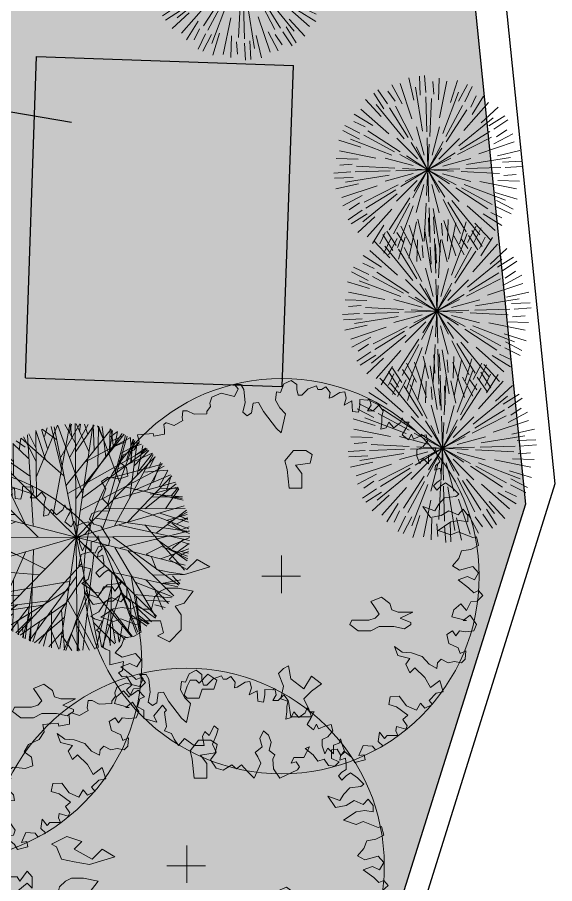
# Model space of a CAD drawing. Header units: millimetres. Extents: x -1042495 to -977915, y 3191218 to 3280168.
# Drawn here: x -986276 to -977915, y 3246198 to 3259674 of the extents above; entities that cross this region are included whole.
import ezdxf

# ---------------------------------------------------------------- set-up
doc = ezdxf.new("R2010")
doc.units = ezdxf.units.MM
doc.layers.get('0').update_dxf_attribs({"lineweight": 15})
for name, color, linetype in [('000 Граница', 6, 'Continuous'), ('000 Дом', 7, 'Continuous'), ('000 Привязки', 1, 'Continuous'), ('000 Штриховка', 7, 'Continuous'), ('p', 7, 'Continuous'), ('подпорная стенка', 251, 'Continuous')]:
    doc.layers.add(name, color=color, linetype=linetype)
for name, color, linetype, lineweight in [('_ВК_В1', 5, 'B1', 30), ('деревья', 118, 'Continuous', 0), ('ме', 103, 'Continuous', 15)]:
    doc.layers.add(name, color=color, linetype=linetype, lineweight=lineweight)
doc.layers.add('кустарники лиственные', color=7, linetype='Continuous', lineweight=20, true_color=0x455c00)
doc.linetypes.add('B1', pattern='A,12.5,-3,["В1",Standard,S=2,R=0,X=-2,Y=-1],-2.5', length=18)

# ---------------------------------------------------------------- blocks, each defined once
blk = doc.blocks.new('й3')
at = {"layer": 'деревья', "lineweight": 0}
for p, q in [((-125.3775391008821, 549.405999999999), (-79.60253910088795, 594.5460000000021)), ((-84.73081395632471, 319.2984245867665), (30.18472518945055, 598.6245200519697)), ((-35.91373809227662, 439.5506420053425), (-58.28054031061765, 599.0202421789363)), ((-53.19453910087759, 596.8059999999969), (165.1154608991201, 167.9629999999997)), ((88.79587012191769, 318.1925874934095), (-22.57260615707492, 598.9517569541676)), ((24.27046089911892, 549.405999999999), (-14.46153910088469, 599.0560000000005)), ((0.01046089910960291, 599.9959999999992), (0.01046089910960291, -600)), ((4.904460899109836, 486.2079999999987), (36.59446089911216, 596.8059999999969)), ((41.50578191094974, 439.0534589406998), (65.89057539888017, 598.2269776790599)), ((182.7214608991198, 355.2979999999989), (54.20046089911193, 596.8059999999969)), ((-211.8816873365868, 482.515776984219), (-236.8683836662094, 551.9357647941506)), ((-220.4475391008891, 420.7530000000006), (-165.8705391008843, 576.4860000000008)), ((-211.6455391008785, 558.4359999999979), (-0.3775391008821316, 450.094000000001)), ((160.0737781332427, 571.9944905743869), (-160.0479108090367, -571.9994361003774)), ((-152.7884397476591, 573.9827502718108), (152.8181503137312, -573.9739615039689)), ((-135.0005525550951, 507.1464805208379), (-91.23814700337243, 591.6659040655286)), ((-123.6165391008835, 321.4429999999993), (-125.3775391008821, 587.7760000000017)), ((98.21346089911822, 515.5489999999991), (128.1434608991112, 585.5159999999996)), ((141.4407932763133, 505.3888769947407), (98.75239104278444, 590.455800124404)), ((128.1379029491945, 457.8677427919756), (243.8677384947514, 548.8843468073355)), ((196.8054608991224, 195.0469999999987), (163.3544608991215, 576.4860000000008)), ((170.397460899112, 511.0349999999999), (232.0164608991181, 551.6660000000011)), ((-326.08153910088, 504.2639999999992), (-232.7715391008824, 235.6739999999991)), ((-311.997539100892, 511.0349999999999), (-2.138539100880735, 201.8179999999993)), ((-281.4888741859613, 528.9573060386792), (-112.7948728737829, 414.9199384687236)), ((-264.4615391008847, 465.8940000000002), (-262.7015391008899, 538.1160000000018)), ((288.1936128888919, 525.342583912512), (118.0687861137994, 413.4509819231462)), ((177.4394608991133, 436.5519999999997), (254.9044608991098, 542.6359999999986)), ((308.4543852160714, 513.6832868732927), (232.3616181580437, 38.52492848058682)), ((316.5234608991159, 508.7779999999984), (302.4394608991133, 305.643)), ((-370.0965391008795, 470.4079999999994), (-352.4895391008904, 355.2979999999989)), ((-356.7090802918392, 403.6583734079941), (-360.9679840817407, 477.3444715575679)), ((-288.7343273347942, 372.4055333222132), (-341.6790637237718, 492.6199092083807)), ((290.2826751630491, 390.0823145520844), (381.0238815400808, 460.8085979921234)), ((293.455655662241, 368.7116002667135), (347.9187378474599, 488.2457542139673)), ((311.2424608991132, 425.2669999999998), (358.7774608991167, 481.6929999999993)), ((334.6982582304918, 152.2985200466064), (370.9978823884594, 468.4897907847335)), ((343.150570492362, 429.7561699665712), (341.0842435628729, 492.6928096689007)), ((361.8207935765968, 399.1009893844821), (367.012637720225, 472.7272352237742)), ((420.0104608991096, -420), (-419.9895391008904, 420)), ((420.0104608991096, 420), (-419.9895391008904, -420)), ((-70.07018586616323, 268.0709742500367), (-416.8697014679055, 430.3817135755489)), ((-401.7865391008818, 445.5800000000017), (-364.8145391008875, 432.0380000000005)), ((73.48758928989992, 267.154932551508), (422.3150574623724, 425.0602129267645)), ((352.3533238398231, 311.1219096192071), (425.6060320388206, 416.1899482537665)), ((356.9084824046004, 179.5655328020002), (395.253448104806, 450.4408271912253)), ((-458.1235391008813, 382.3830000000016), (-405.3075391008897, 330.4709999999977)), ((-438.7575391008868, 364.3260000000009), (-444.0395391008788, 402.6959999999999)), ((-396.8076433456154, 343.4669180922865), (-442.3373602484207, 404.4442160625076)), ((-327.3068585502187, 243.3246127296843), (-439.9406047233788, 405.1895660951341)), ((273.9233396625204, 41.75331222241584), (471.5081911544694, 369.7394500131886)), ((371.10146089911, 371.0980000000018), (466.1714608991169, 375.612000000001)), ((382.9753588877793, 358.8488365851808), (448.3674267571769, 397.7726525435719)), ((392.6592563566373, 368.2823219073543), (470.6574895008525, 365.9130487317489)), ((401.1537766107504, 338.4064880055666), (447.4521582789312, 398.8022315965463)), ((-498.6165391008835, 328.2139999999999), (-327.8425391008932, 328.2139999999999)), ((-418.2063616002852, 248.0229103230304), (-498.0082179690071, 330.8953268686164)), ((-215.783657173859, 336.2349408046648), (-489.180589252981, 346.1283241853707)), ((220.0527131675626, 333.4678763839584), (493.5530214783066, 339.8977176670378)), ((362.2984608991101, 251.474000000002), (489.0594608991087, 350.7839999999997)), ((421.3419184873928, 242.699107466924), (502.1870063696842, 324.5541346143291)), ((-324.4150638219289, 62.27628744814865), (-526.1533759547892, 287.0657493069812)), ((-463.1762074886065, 296.4660947846278), (-525.554375851978, 287.8489934372265)), ((-511.3619746919139, 312.3168581340142), (-477.8841576626146, 265.5830470337787)), ((139.8503166433802, -26.81907430767023), (508.1271040902211, 314.7452666953577)), ((348.5581469675672, 59.5629299951288), (514.1722588804259, 301.8261066776722)), ((400.4880733429891, 248.3472985080552), (525.5674764771102, 288.4694145117537)), ((438.6579054919566, 312.6930129474858), (512.3864388080547, 309.2458841340667)), ((466.9217214158707, 290.5688340694578), (529.1857451225515, 281.1623641762089)), ((-547.9125391008856, 244.7019999999975), (-477.4895391008904, 210.8470000000016)), ((-543.0283221824648, 253.2084248991814), (-62.52599949126306, 227.072383933526)), ((-532.0675391008845, 274.0440000000017), (-401.7865391008818, 208.5900000000001)), ((546.2195446755068, 246.3032554413294), (65.42473445678479, 226.2551828219512)), ((543.6364608991134, 253.7309999999998), (209.1294608991157, 3.19800000000032)), ((233.7774608991167, 233.4170000000013), (533.0734608991188, 274.0440000000017)), ((440.9195506814285, 196.7580680431129), (549.2291190486867, 234.1224404464956)), ((471.9990818601655, 243.3978430716306), (539.2284438386996, 252.8689247394068)), ((-322.5605391008867, 206.3329999999987), (-591.9265391008812, 93.47999999999956)), ((-411.5494693277433, 158.459955849532), (-564.9168386439997, 207.5443449158265)), ((-560.2365391008934, 208.5900000000001), (-208.1235391008813, 208.5900000000001)), ((207.6329210809636, -38.25208728140933), (559.5617397340975, 202.8334993686731)), ((555.4311410445953, 224.818594692988), (424.4265779900597, 68.93404850610386)), ((-532.8637371507939, 163.2191859484228), (-578.2263631852838, 148.7949576759784)), ((-515.4609233079973, 98.54498345770844), (-572.6002084126667, 174.6618882406001)), ((-570.7995391008881, 179.2479999999996), (-470.4475391008891, 147.6490000000013)), ((473.6668379497569, 144.5112152616712), (589.9020543264487, 97.87972775736853)), ((497.2983723718062, 77.56290629228897), (576.1591575681523, 150.26263693289)), ((501.9851994120836, 160.4329798010513), (573.6320403677673, 178.0454720173802)), ((-597.2085391008877, 28.02500000000146), (-120.0955391008902, 120.5650000000023)), ((-591.6266504157829, 91.53612947333386), (-233.2820820329362, -35.5104611952338)), ((586.7923360304994, 92.12508354019883), (-586.7714142322802, -92.12508354019883)), ((-586.6455391008785, 127.3359999999993), (-359.532539100881, 75.42399999999907)), ((-583.3923946483992, 111.5377155232236), (583.413316446633, -111.5417155232244)), ((385.1854608991125, 134.107), (582.3694608991209, 136.3640000000014)), ((-598.7065741755796, -23.94869840233878), (-422.7388603201543, 78.50885847608151)), ((-485.6729324420012, -5.210391314412846), (-596.0044234947418, 55.63014191040565)), ((-271.9023608874559, 53.24292071612945), (-568.6808197799546, -188.7017557274594)), ((279.2606630172813, -51.33021654765616), (596.6108344967361, 59.87426511544618)), ((293.6364608991134, -66.77100000000064), (594.6924608991103, 70.90999999999985)), ((326.4001601022464, 50.99284687184627), (592.2222536433692, -92.42006513544766)), ((382.1693753424479, 82.38481545913601), (593.5336273829453, 68.42412180306565)), ((518.465708811389, 81.4027751199319), (597.9616199044249, 29.06654278049245)), ((-526.6503143003938, 18.59388608425797), (-600.0346522483596, 26.22334510430301)), ((-599.9895391008904, 0), (600.0104608991096, 0)), ((-553.5049005364563, 30.24976032702034), (-597.6312180390669, 20.51108071124327)), ((-422.9392752957065, 30.06650506339429), (-594.7239989526715, -68.17859155776387)), ((-546.151539100887, -247.3349999999991), (-202.8425391008932, 0.940999999998894)), ((-463.8471792264172, -379.2700626656624), (-231.6938281466719, 42.23960072468617)), ((451.612003328235, 8.237302193843789), (596.0857440944237, -63.90961917515597)), ((510.9300588964543, 29.36164335765716), (597.6141378936445, -13.92662181210835)), ((-452.9615302292514, -70.93361994992301), (-598.2098532194213, -4.201486988778925)), ((-557.3205816202681, -22.82229465360797), (-597.4596120563801, -27.08849924895185)), ((-452.8425391008932, -1.315999999998894), (-590.1665391008864, -100.6270000000004)), ((-208.3263739234244, -34.14554736892751), (-458.1088761616265, -379.9559796358371)), ((-140.6668200342392, -22.00553017303537), (-371.8886677986739, -467.9096099182207)), ((92.93246089911554, -91.59799999999814), (596.4534608991089, -28.40099999999802)), ((525.9320515789732, -286.0436314817998), (231.5823249500827, -45.39886356963689)), ((440.9070873893652, -10.09615617501186), (601.8395766287722, -4.478227000268816)), ((-597.2085391008877, -48.71399999999994), (-542.6305391008937, -66.77100000000064)), ((-280.1607751698757, -46.03628652021507), (-541.2790100347338, -257.9203007852338)), ((-396.5684579023946, -48.4286402636244), (-524.1754434203613, -290.420827641683)), ((450.3120773121773, -86.27863323163183), (564.4736555427371, -198.1597619214517)), ((-460.8237942883134, -98.4422762635404), (-592.1037536352815, -93.94632754728082)), ((-518.4887315371452, -146.1084284586723), (-586.7172391922941, -117.954386739053)), ((-584.8845391008799, -123.1970000000001), (-364.8145391008875, -116.4259999999995)), ((-285.4482059718284, -231.7853622261646), (-584.6973008907953, -123.4130336769449)), ((-38.28032397094648, -137.1446148960677), (-508.1484769087838, -314.6774571303686)), ((-100.7295391008811, -100.6270000000004), (-25.02553910088318, -597.1779999999999)), ((263.7074608991097, -184.137999999999), (589.4114608991222, -98.36899999999878)), ((282.5174175372667, -235.3754526905395), (583.1151143946772, -130.8019998020609)), ((387.931717971107, -171.1965454320562), (582.8078116149409, -136.7669300099005)), ((-422.2522624877893, -160.3310065548067), (-582.6058972013852, -141.23776512923)), ((-570.7995391008881, -184.137999999999), (-452.8425391008932, -179.6239999999998)), ((-435.5038698071294, -176.8320350480681), (-562.2039400956855, -195.6028685371384)), ((-526.7865391008818, -181.880000000001), (-554.9555391008762, -220.2510000000002)), ((-532.0675391008845, -274.4199999999983), (-167.6305391008791, -166.0809999999983)), ((-307.9175300604838, -173.8212378640346), (-381.9431676607055, -457.7925142616368)), ((-148.2645391008846, -150.2819999999992), (-146.5045391008898, -576.8650000000016)), ((36.56804761187232, -137.611756047525), (504.1499432695127, -321.0815412172451)), ((511.4358622059372, -312.9102794800347), (113.1829758800304, -168.3534387906875)), ((188.002460899108, -186.3940000000002), (573.566460899121, -172.8529999999992)), ((381.6644608991191, -181.880000000001), (524.2704608991189, -290.219000000001)), ((433.2570643739746, -182.3270852458954), (559.7092270170979, -202.7011512092067)), ((458.8950072147272, -159.1889338158981), (542.1834479092358, -253.7280476666092)), ((532.2799069045432, -166.8192201485253), (571.5000395893439, -176.3650809366445)), ((-470.9453104598215, -200.2541400139016), (-567.1573735125567, -188.7980335140419)), ((-481.6744480446359, -208.3628627018152), (-556.371960724442, -222.9047878993515)), ((-504.6351141737105, -187.4505086355966), (-537.2639397651219, -258.3356098171935)), ((-331.8418413366453, -206.6568962092169), (-535.4941306637775, -264.9277556486959)), ((-472.2085391008877, -193.1660000000011), (-502.1375391008769, -263.135000000002)), ((-359.532539100881, -224.7649999999994), (-440.5185391008854, -405.3290000000015)), ((-58.243356157167, -202.9220623680703), (-430.872431630487, -410.5845905258975)), ((-199.3205391008814, -202.1939999999995), (-285.5885391008778, -527.2099999999991)), ((21.78774632317072, -598.2826680039652), (-62.51505428526434, -227.5473126632933)), ((-29.33581541421881, -597.9520192564232), (59.65582550808904, -228.3141508825865)), ((-0.3775391008821316, -190.9089999999997), (258.4254608991178, -538.4950000000026)), ((55.69636470534897, -203.6367720276176), (425.6653707778605, -416.002230694321)), ((186.2424608991132, -186.3940000000002), (267.2284608991176, -533.9809999999998)), ((459.1294608991157, -240.5639999999985), (555.9604608991212, -222.5080000000016)), ((502.2482737321698, -193.8202989084748), (533.9766765464738, -265.1129793452019)), ((510.7578952267213, -215.4813764441569), (555.5797614219191, -221.2236832785784)), ((-404.9847007704666, -269.0765055263219), (-514.2854167021869, -304.986493006294)), ((-441.8301204239833, -241.0155229047814), (-491.4917007116892, -336.083928383825)), ((-78.4466590549273, -272.8748852705176), (-319.3914154362865, -507.4451145246312)), ((-263.5413766265701, -256.4211360746885), (-190.8794569830643, -566.2837311692238)), ((75.01204941411561, -273.8398717044256), (312.9664957295026, -511.4430062770552)), ((430.4928790094855, -414.6880855295822), (301.2686202310724, -236.4249589885876)), ((472.9980015051697, -368.8022787084483), (403.0021310603479, -273.7506708016372)), ((425.0842904260062, -282.1652984077664), (499.782895989134, -267.6214224139767)), ((-396.9692967209558, -296.0430795440298), (-522.1243549497012, -291.4243618909131)), ((-389.4615391008847, -290.219000000001), (-514.4615391008847, -306.018)), ((-208.5996367398329, -285.5095056348509), (-499.2755832033872, -325.8452836553879)), ((-465.1665391008864, -301.5040000000008), (-495.0955391008902, -335.3600000000006)), ((-468.1478938374057, -288.5557303976311), (-487.4665789734136, -348.4896834511055)), ((-428.1773692270217, -314.1199769484738), (-466.6087439534313, -370.0888784620656)), ((-372.5755129148311, -307.0744501663139), (-454.28109055401, -387.3941707064587)), ((-244.0059612134501, -305.4329921838726), (-325.6748870916199, -500.8810276150471)), ((204.9945615852048, -288.121950043791), (495.136313553332, -332.1360910199146)), ((240.1457022183895, -308.4922824216992), (319.3326017673389, -504.9590301115386)), ((304.2004608991119, -301.5040000000008), (323.566460899121, -500.125)), ((314.7634608991211, -312.7900000000009), (496.10146089911, -333.1029999999992)), ((368.6841509102087, -311.7620250565997), (449.3658736624493, -393.1101568036174)), ((424.1923111164215, -319.5112200807198), (461.9117209206161, -375.9623903433749)), ((-324.3205391008814, -324.0750000000007), (-481.0105391008838, -355.6739999999991)), ((-436.997539100892, -346.6450000000004), (-466.9265391008812, -373.7299999999996)), ((-348.4957176558091, -334.1538468101862), (-437.8126856785093, -405.9141293363282)), ((-340.3900865853502, -359.6692862340278), (-350.4276820874366, -484.5066517522755)), ((-146.5045391008898, -362.4449999999997), (-276.7865391008818, -529.4670000000006)), ((-146.5045391008898, -321.8179999999993), (-39.10953910088574, -594.9219999999987)), ((-61.99753910089203, -362.4449999999997), (179.2004608991119, -570.094000000001)), ((228.4954608991102, -364.7020000000011), (353.4954608991102, -484.3260000000009)), ((335.8351587243233, -363.9449931723721), (344.2908033136773, -488.899477796087)), ((415.1154608991201, -326.3320000000022), (460.8904608991143, -380.5010000000002)), ((446.4059863773582, -333.6581829818278), (493.97450326533, -335.4081552897078)), ((-361.9901891429763, -388.5515040417413), (-422.0664631341788, -420.1794948621246)), ((-290.9816036934499, -410.6528846880537), (-391.2017989907035, -448.8652744534302)), ((-246.8565391008888, -378.2439999999988), (-387.7015391008899, -457.2410000000018)), ((-225.90650802858, -392.4712215012223), (-208.8351169842645, -561.0806023339974)), ((-208.5621134814282, -400.6373301257408), (-208.337384888262, -562.1235200339179)), ((203.4988731656777, -403.2400645877315), (201.2288358218357, -564.7104549522119)), ((375.7950621244818, -466.7241027966156), (360.0750996834977, -411.4276642688528)), ((-262.7015391008899, -439.1850000000013), (-347.2085391008877, -486.5829999999987)), ((-226.4988865047781, -411.8702413875762), (-259.9463365096744, -535.5089088390232)), ((-253.9016456983663, -444.3316812978301), (-253.7666342429875, -541.2232971627054)), ((-215.1665391008864, -454.9840000000004), (-199.3205391008814, -561.0649999999987)), ((-19.54923917903216, -423.5680467509337), (-137.1947480917006, -582.6957455487245)), ((-123.3656147873407, -441.5825186986149), (-74.0632626489969, -593.6335988481042)), ((14.21072773891501, -423.7749718896339), (129.83134504591, -584.3799629252426)), ((117.7906110670447, -443.1029002248542), (66.56638856901554, -594.5173378801628)), ((247.8624608991231, -448.2129999999997), (230.2564608991088, -549.7799999999988)), ((248.281351438709, -447.5051653526134), (246.9191559891478, -544.3872992915276)), ((285.7848988443002, -414.2987117931698), (385.5130706603086, -453.7773898769083)), ((-245.1227693336696, -479.287093267325), (-319.3350145100703, -503.4092924804681)), ((-257.2819391541416, -541.1443350143418), (-214.2933811278344, -502.9763220739405)), ((-146.5045391008898, -473.0409999999974), (-250.3775391008821, -543.0089999999982)), ((-126.8694504920277, -586.1962812315032), (-71.63152872859791, -481.8746533480371)), ((-84.88453910087992, -475.2980000000025), (-114.8145391008875, -585.893)), ((-61.91504352516495, -481.7497430059011), (-14.3838131052762, -598.434748622607)), ((55.83622509942506, -482.4885914892657), (6.830916403836454, -598.5622238122451)), ((59.48146089911461, -466.2690000000002), (105.2564608991088, -585.893)), ((119.4624519904319, -587.7631993474861), (65.55026171822101, -482.7503154472106)), ((-106.7550397947198, -546.9833596966273), (-87.679732130302, -590.5948127738629)), ((-63.75753910088679, -527.2099999999991), (-93.6875391008798, -588.1500000000015)), ((-69.62486100457318, -505.4203749263907), (-24.09291227036738, -566.3978104781272)), ((63.2455331999081, -506.2687326230516), (16.94491813681088, -566.6645855169227)), ((84.12946089911566, -531.7239999999983), (38.35446089912148, -594.9219999999987)), ((99.84631166944746, -548.2986611909655), (80.22016689435986, -591.6650150066525)), ((250.4350919044809, -544.3666251630493), (207.9334046055737, -505.6571959532812)), ((-87.77849414061347, -550.8485613334378), (-96.70581512030913, -590.214094558909)), ((-34.62414886130136, -553.2606185315562), (-49.45237867036485, -595.9466511151695)), ((27.64178813325998, -553.6480741613632), (41.92818239171174, -596.5184918884188)), ((80.8224200301629, -551.9094445154478), (89.25043505246867, -591.3848904126644))]:
    blk.add_line(p, q, dxfattribs=at)
blk = doc.blocks.new('z_39')
at = {"color": 118, "linetype": 'Continuous'}
for p, q in [((-73.88699999824166, 367.4010000005364), (-100.9289999939501, 485.9200000017881)), ((-40.58899999409914, 394.6000000014901), (-44.74299999698997, 493.6810000017285)), ((-11.44399999827147, 408.2010000050068), (-17.65599999949336, 497.5580000020564)), ((30.27500000223517, 400.0130000039935), (25.03600000590086, 465.8540000021458)), ((55.91400000080466, 369.5069999992847), (59.55500000342727, 484.0750000029802)), ((61.15300000458956, 274.5240000002086), (100.3150000050664, 467.2390000037849)), ((119.7130000032485, 355.1210000030696), (155.5520000010729, 471.285000000149)), ((-214.0119999945164, 347.7890000008047), (-264.0689999945462, 422.0730000026524)), ((-173.7879999950528, 361.5610000044107), (-211.2449999973178, 415.9600000046194)), ((-136.3299999944866, 347.9589999988675), (-190.4599999971688, 449.0010000020266)), ((-84.30099999532104, 268.3220000006258), (-146.7459999956191, 454.7990000024438)), ((-28.07299999520183, 204.2000000029802), (-65.52899999916553, 435.402000002563)), ((162.1510000005364, 362.0280000008643), (208.0900000035763, 449.9130000025034)), ((194.1890000030398, 359.2340000011027), (233.4900000058115, 439.7270000018179)), ((-247.687999997288, 281.234000004828), (-330.36799999699, 370.355000000447)), ((-232.4489999972284, 321.4410000033677), (-285.5889999978244, 405.1680000014603)), ((-5.95099999755621, 200.1760000027716), (-11.44399999827147, 384.8800000026822)), ((9.048000004142523, 175.5830000005662), (19.43600000441074, 377.1280000023544)), ((77.78900000452995, 190.8780000023544), (160.9500000029802, 409.832000002265)), ((226.2250000052154, 331.2829999998212), (254.6080000065267, 390.922000002116)), ((233.1770000047982, 292.0450000017881), (293.6150000058115, 389.4440000019968)), ((-207.1689999960363, 190.2230000048876), (-354.484999999404, 320.4950000010431)), ((-126.4099999964237, 162.8070000037551), (-274.4489999935031, 344.304999999702)), ((-105.2419999949634, 170.3790000006557), (-202.3509999997914, 327.5940000042319)), ((-79.95599999651313, 156.5830000005662), (-171.7319999970496, 336.3210000023246)), ((94.93200000375509, 176.3300000019372), (182.5290000028908, 339.03900000453)), ((190.2200000025332, 207.1680000014603), (320.4920000061393, 354.4840000011027)), ((281.2350000031292, 247.6880000010133), (370.3540000058711, 330.3680000007153)), ((-292.0459999963641, 233.1770000047982), (-389.4449999965727, 293.617000002414)), ((95.62700000405312, 147.535000000149), (205.3950000032783, 316.8850000016391)), ((321.4400000050664, 232.4479999989271), (405.1660000011325, 285.5890000015497)), ((-359.2339999973774, 194.1909999996424), (-439.7279999963939, 233.4900000020862)), ((-331.2839999981225, 226.2270000018179), (-390.9229999966919, 254.6100000031292)), ((162.8070000037551, 126.4090000018477), (344.3030000030994, 274.4480000026524)), ((347.7900000065565, 214.012000001967), (422.0710000023246, 264.0680000036955)), ((-362.027999997139, 162.1510000005364), (-449.9129999950528, 208.0910000018775)), ((-147.5349999964237, 95.62800000235438), (-316.8849999941885, 205.3960000015795)), ((-19.75599999725819, 77.9210000000894), (-59.66199999675155, 226.8640000000596)), ((21.85000000149012, 77.35999999940395), (61.76200000196695, 226.3029999993742)), ((170.3790000043809, 105.2410000041127), (327.5930000022054, 202.3500000014901)), ((347.957000002265, 136.3290000036359), (448.9990000016987, 190.4600000046194)), ((361.5570000037551, 173.7880000025034), (415.9580000042915, 211.2440000027418)), ((-355.1219999939203, 119.7130000032485), (-471.2849999964237, 155.5550000034273)), ((-190.8779999949038, 77.79300000146031), (-409.8319999948144, 160.9530000016093)), ((-176.3309999965131, 94.9320000000298), (-339.0389999970794, 182.5310000032187)), ((-56.07199999690056, 57.60400000214577), (-165.1019999980927, 166.6410000026226)), ((0, 0), (-88.89399999380112, 143.9130000025034)), ((0, 0), (-5.027999997138977, 169.0789999999106)), ((0, 0), (80.18500000610948, 148.9409999996424)), ((57.60200000181794, 56.07200000062585), (166.6370000056922, 165.1020000018179)), ((156.5820000059903, 79.95600000396371), (336.3190000019968, 171.7320000007749)), ((268.3180000036955, 84.30099999904633), (454.7960000038147, 146.7450000047684)), ((-274.5249999947846, 61.15300000086427), (-467.2399999946356, 100.3150000013411)), ((0, 0), (-61.63599999621511, 120.7080000042915)), ((0, 0), (6.975000001490116, 135.3530000038445)), ((0, 0), (73.7170000039041, 113.7310000024736)), ((367.3990000039339, 73.88700000196695), (485.9200000055134, 100.9290000014007)), ((-369.5069999992847, 55.91600000113249), (-484.0759999938309, 59.55900000408292)), ((-77.35999999567866, 21.85000000149012), (-226.3029999993742, 61.76300000399351)), ((0, 0), (-148.9409999959171, 80.18700000271201)), ((0, 0), (-113.7319999970496, 73.71900000050664)), ((0, 0), (143.9130000062287, 88.8940000012517)), ((0, 0), (120.7040000036359, 61.63600000366569)), ((77.91900000348687, 19.75600000470877), (226.8640000037849, 59.66200000047684)), ((204.199000004679, 28.07200000435114), (435.3980000019073, 65.52900000289083)), ((-400.0129999965429, 30.277000002563), (-465.8549999967217, 25.03700000047684)), ((-175.5829999931157, 9.050000000745058), (-377.1289999932051, 19.43699999898672)), ((0, 0), (-169.0789999961853, -5.025999996811152)), ((0, 0), (-143.9129999987781, -88.89199999719858)), ((0, 0), (-135.3529999963939, 6.977000001817942)), ((0, 0), (-120.7089999988675, -61.63399999588728)), ((0, 0), (-80.18699999898672, -148.9389999955893)), ((0, 0), (-73.71899999678135, -113.7319999970496)), ((0, 0), (-6.976999994367361, -135.3529999963939)), ((0, 0), (169.0790000036359, 5.027000002563)), ((0, 0), (88.89200000464916, -143.9139999970794)), ((0, 0), (113.7310000024736, -73.71699999645352)), ((0, 0), (148.9390000030398, -80.1849999986589)), ((0, 0), (135.3530000038445, -6.974999997764826)), ((0, 0), (5.026000004261732, -169.0789999961853)), ((0, 0), (61.63400000333786, -120.7049999982119)), ((200.172000002116, 5.9510000012815), (384.8800000026822, 11.44400000199676)), ((394.6000000052154, 40.58800000324845), (493.679000005126, 44.74200000241399)), ((408.199000004679, 11.44400000199676), (497.5580000057817, 17.65600000321865)), ((-408.2009999975562, -11.44199999794364), (-497.5589999966323, -17.6549999974668)), ((-394.5999999977648, -40.58499999716878), (-493.6809999980032, -44.74299999698997)), ((-204.2009999938309, -28.06899999827147), (-435.4019999988377, -65.5249999947846)), ((-200.175999995321, -5.95099999755621), (-384.8799999952316, -11.44199999794364)), ((-77.92099999636412, -19.75699999555945), (-226.8639999963343, -59.66199999675155)), ((77.35800000280142, -21.85099999979138), (226.2990000024438, -61.76199999824166)), ((175.5810000039637, -9.0489999987185), (377.1270000040531, -19.43599999696016)), ((400.0130000039935, -30.27600000053644), (465.8510000035167, -25.03599999845028)), ((-367.4009999968112, -73.88499999791384), (-485.9199999980628, -100.9279999993742)), ((-268.3219999969006, -84.30099999904633), (-454.7999999970198, -146.7439999952912)), ((-156.5839999951422, -79.95299999788404), (-336.3209999985993, -171.7299999967217)), ((-57.60399999469519, -56.06899999827147), (-166.6409999988973, -165.0999999977648)), ((-21.85099999606609, -77.3589999973774), (-61.7639999948442, -226.2999999970198)), ((19.75600000470877, -77.91899999603629), (59.66200000420213, -226.8640000000596)), ((56.06800000369549, -57.60199999809265), (165.1000000052154, -166.6379999965429)), ((190.8760000020266, -77.78999999910593), (409.8300000019372, -160.9499999992549)), ((274.5210000053048, -61.15399999916553), (467.2390000037849, -100.3149999976158)), ((369.5050000026822, -55.91399999707937), (484.0730000063777, -59.55499999970198)), ((-347.9599999971688, -136.3299999982119), (-449.000999994576, -190.46099999547)), ((-162.8079999946058, -126.4079999998212), (-344.3049999959767, -274.4489999972284)), ((-170.3799999989569, -105.2399999983609), (-327.5949999988079, -202.3469999954104)), ((147.5330000035465, -95.62699999660254), (316.8830000050366, -205.394999999553)), ((176.3300000056624, -94.93299999833107), (339.0350000038743, -182.5299999974668)), ((355.1200000010431, -119.7129999995232), (471.2830000035465, -155.5519999973476)), ((-361.5609999969602, -173.7859999984503), (-415.9599999971688, -211.24299999699)), ((-95.62899999693036, -147.5339999981225), (-205.3969999961555, -316.882999997586)), ((-94.93299999460578, -176.3309999965131), (-182.5319999977946, -339.035000000149)), ((-9.050999995321035, -175.5809999965131), (-19.43799999728799, -377.1269999966025)), ((79.95200000330806, -156.5819999985397), (171.7300000041723, -336.3189999982715)), ((105.2400000020862, -170.3799999989569), (202.347000002861, -327.5929999947548)), ((126.4070000052452, -162.8079999983311), (274.4480000026524, -344.3029999956489)), ((362.0260000042617, -162.1519999988377), (449.909000005573, -208.089999999851)), ((-347.7899999991059, -214.0089999958873), (-422.0739999972284, -264.0689999982715)), ((-190.2239999957383, -207.1649999991059), (-320.4959999956191, -354.4829999990761)), ((-77.79299999400973, -190.8759999983013), (-160.9539999961853, -409.8299999982119)), ((5.95100000500679, -200.1730000004172), (11.44200000539422, -384.8799999952316)), ((28.06800000369549, -204.1989999972284), (65.52500000223517, -435.3979999944568)), ((207.1650000065565, -190.2199999988079), (354.4820000045002, -320.4919999986887)), ((331.2810000032187, -226.2249999977648), (390.9200000017881, -254.6079999990761)), ((359.2320000045002, -194.1889999955893), (439.7260000035167, -233.4899999983609)), ((-321.4419999942183, -232.4489999972284), (-405.1689999960363, -285.5879999957979)), ((-281.2349999956787, -247.6869999989867), (-370.3559999987483, -330.3659999966621)), ((84.30100000277162, -268.3179999962449), (146.7440000027418, -454.7959999963641)), ((292.0440000034869, -233.1769999973476), (389.4420000053942, -293.6159999966621)), ((-233.1769999973476, -292.0439999960363), (-293.6169999986887, -389.4429999999702)), ((-61.15399999544024, -274.5209999978542), (-100.3149999976158, -467.2399999983609)), ((247.6860000044107, -281.2349999956787), (330.3660000041127, -370.3539999984205)), ((-226.2269999980927, -331.2819999977946), (-254.609999999404, -390.9209999963641)), ((-194.1909999959171, -359.2319999970496), (-233.4899999983609, -439.7259999997914)), ((-162.1519999951124, -362.0269999988377), (-208.0919999964535, -449.9099999964237)), ((-119.7129999957979, -355.1199999973178), (-155.555999994278, -471.2829999960959)), ((136.3290000036359, -347.957999996841), (190.4600000046194, -449)), ((173.7860000059009, -361.5570000000298), (211.2430000044405, -415.9589999951422)), ((214.0080000050366, -347.7899999991059), (264.0680000036955, -422.0720000006258)), ((232.4480000026524, -321.4399999976158), (285.5870000049472, -405.1669999994338)), ((-55.9159999974072, -369.5049999989569), (-59.55899999663234, -484.0739999972284)), ((-30.27699999511242, -400.0129999965429), (-25.0379999987781, -465.8509999997914)), ((11.44200000539422, -408.1999999955297), (17.65400000289083, -497.5589999966323)), ((40.5840000025928, -394.5999999977648), (44.74200000241399, -493.6789999976754)), ((73.88500000163913, -367.3999999985099), (100.9270000047982, -485.9199999980628))]:
    blk.add_line(p, q, dxfattribs=at)
blk = doc.blocks.new('дерево2')
at = {"layer": 'деревья'}
for p, q in [((31024.72734155376, 2984.503751912765), (31024.72734155376, 3174.560497909493)), ((30924.75443911982, 3070.534791651793), (31119.73890590724, 3070.534791651822))]:
    blk.add_line(p, q, dxfattribs=at)
for points in [[(31918.06338017118, 3051.000786091812), (31970.94846280538, 3011.580063238434), (31996.87252293581, 2986.682764602505), (32021.75962064658, 2997.056639030256), (32043.53583114465, 2972.159340394341), (32014.50088381079, 2944.149879416131), (31982.35504926425, 2940.000329645045), (31960.57883876616, 2897.467444458656), (31931.54389143233, 2929.626455207967), (31896.2871696638, 2900.579606791653), (31885.91754560602, 2865.308433709346), (31960.57883876619, 2846.635459730081), (31942.95047787264, 2846.635459730096), (31978.20719964114, 2872.570145813443), (32010.35303419702, 2825.887710865267), (31996.87252293587, 2793.728700115971), (31957.46795154423, 2789.579150335543), (31925.32211699766, 2793.728700115957), (31906.65679370296, 2767.794014023297), (31889.02843282798, 2793.728700115971), (31859.99348549415, 2775.055726127393), (31871.40007194378, 2729.410678617336), (31918.06338017118, 2707.625542305119), (31928.43300421034, 2678.578693888761), (31957.4679515442, 2693.102118096955), (31953.32010193037, 2650.569232910566), (31935.69174104613, 2631.896258931287), (31899.39805686717, 2639.157971035369), (31867.25222232995, 2631.896258931301), (31831.99550056142, 2650.569232910551), (31814.36713967715, 2631.896258931287), (31810.21929006332, 2603.886797962419), (31770.81471867171, 2624.634546827205), (31735.5579969125, 2664.055269680597), (31681.63595184927, 2682.728243659862), (31634.97264364043, 2685.840405992843), (31595.56807224879, 2714.887254409186), (31613.19643313308, 2668.204819451712), (31674.37721501348, 2653.681395243548), (31652.60100451541, 2624.634546827205), (31674.3772150135, 2582.101661650158), (31699.26431274285, 2606.998960286088), (31749.03850817365, 2557.204363004945), (31778.0734555075, 2507.409765714459), (31824.73676373497, 2542.680938796751), (31842.36512460992, 2485.624629402242), (31807.10840284133, 2478.362917298145), (31770.81471867171, 2442.05435677772), (31788.44307956529, 2421.306607912906), (31749.03850817365, 2402.633633924343), (31728.2992600767, 2428.568320016988), (31706.52304956932, 2392.259759487264), (31656.74885413852, 2414.044895808824), (31620.45516996885, 2463.839493089967), (31573.79186175075, 2460.727330756999), (31566.53312491496, 2421.306607912906), (31605.9376963066, 2409.895346028425), (31664.00759097432, 2367.362460851364), (31638.08353084383, 2345.577324539117), (31659.8597413512, 2313.418313789793), (31652.60100451538, 2295.782727248632), (31605.9376963066, 2310.306151456825), (31602.82680908464, 2288.521015144564), (31613.19643313311, 2263.623716499336), (31588.30933541303, 2263.623716499351), (31559.2743880792, 2263.623716499365), (31545.79387681802, 2249.100292291187), (31520.90677910727, 2281.259303040482), (31513.64804227148, 2234.576868083008), (31538.53513998222, 2209.67956943778), (31499.13056860921, 2192.043982905961), (31484.61309493762, 2209.67956943778), (31437.94978671019, 2213.829119218222), (31416.17357621212, 2162.997134489648), (31442.09763634259, 2167.146684260733), (31448.31941076797, 2141.211998177387), (31395.43432811518, 2127.725961407341), (31380.9168544436, 2152.623260052555), (31341.51228306124, 2184.782270801879), (31323.88392218632, 2162.997134489618), (31305.21859890093, 2195.156145229645), (31277.22061395891, 2192.043982905961), (31277.22061395888, 2148.473710281469), (31316.62518535052, 2130.838123740323), (31294.84897484312, 2109.052987428062), (31262.7031402873, 2113.202537199162), (31240.92692978923, 2145.361547948487), (31208.78109524272, 2134.987673511409), (31183.89399752264, 2167.146684260719), (31144.48942614031, 2199.305695010029), (31166.26563664769, 2206.567407114111), (31137.23068931383, 2152.623260052555), (31087.456493883, 2152.623260052555), (31072.93902021144, 2123.576411636226), (31097.82611792219, 2130.838123740323), (31115.45447880645, 2105.94082509508), (31105.08485475798, 2091.417400886916), (31015.90608794485, 2048.884515709869), (30983.76025338903, 2095.566950667329), (30979.6124037752, 2145.361547948487), (30991.01899022479, 2167.146684260704), (30961.98404289094, 2187.894433125548), (30972.35366693941, 2231.464705750055), (30958.87315567829, 2266.735878832333), (30932.94909554777, 2288.521015144564), (30915.32073467282, 2249.100292291172), (30925.69035872129, 2206.567407114111), (30890.43363695273, 2177.520558697797), (30904.95111062434, 2155.735422385565), (30919.46858428662, 2123.576411636241), (30886.28578733896, 2048.884515709869), (30851.02906556112, 2084.155688782848), (30821.99411822729, 2116.314699532159), (30797.10702051649, 2095.566950667344), (30772.21992279646, 2116.314699532144), (30729.70446420145, 2088.305238563262), (30693.4107800318, 2098.679112991013), (30664.37583268863, 2141.211998177387), (30693.41078003183, 2180.632721021466), (30675.78241915685, 2220.053443874844), (30693.4107800318, 2263.623716499351), (30703.78040408027, 2295.782727248647), (30683.04115598333, 2313.418313789793), (30658.15405826324, 2263.623716499365), (30636.37784776521, 2285.408852811597), (30624.97126131564, 2259.474166728251), (30632.22999815144, 2213.829119218222), (30582.45580272061, 2213.829119218208), (30532.68160728981, 2249.100292291172), (30503.64665994664, 2213.829119218208), (30481.87044944857, 2245.98812995819), (30468.38993816877, 2273.997590936415), (30432.09625401777, 2288.521015144564), (30442.46587805693, 2310.306151456811), (30436.24410363157, 2356.9885864143), (30432.09625401777, 2381.885885059499), (30442.46587805693, 2392.259759487264), (30421.72662995999, 2417.157058132492), (30378.17420895454, 2363.212911070936), (30392.69168262613, 2331.053900330939), (30328.40001352374, 2349.726874310203), (30328.40001352374, 2392.259759487279), (30296.25417896789, 2409.89534602841), (30306.62380302568, 2449.316068881817), (30331.51090073642, 2460.727330757014), (30299.36506618992, 2492.88634150631), (30264.10834442136, 2467.989042861082), (30259.96049479824, 2467.989042861067), (30239.22124670133, 2495.998503839306), (30267.21923163401, 2520.895802484505), (30239.2212467013, 2564.466075108998), (30217.44503620324, 2560.316525337897), (30199.81667532826, 2582.101661650144), (30220.55592342526, 2592.475536077895), (30224.70377303906, 2639.157971035369), (30156.26425432284, 2621.522384494237), (30156.26425432284, 2656.793557576515), (30156.26425432287, 2693.102118096955), (30135.5250062259, 2700.363830201008), (30113.74879572784, 2714.887254409172), (30109.60094609544, 2732.522840950318), (30099.23132205625, 2789.579150335558), (30088.86169799847, 2796.840862439625), (30096.12043483426, 2804.102574543722), (30116.8596829312, 2843.523297397114), (30077.45511155819, 2853.897171834193), (30059.82675066461, 2868.420596042357), (30099.23132205625, 2890.205732354589), (30135.5250062259, 2944.149879416116), (30170.78172799443, 2944.14987941616), (30217.44503620321, 2983.570602269523), (30242.33213392329, 2957.635916186206), (30242.33213392329, 3015.729613018833), (30217.44503620324, 3043.73907398773), (30181.15135203359, 2993.944476706602), (30167.67084077244, 3015.729613018833), (30124.11841976702, 3015.729613018848), (30109.60094609538, 2983.570602269523), (30074.34422433622, 2989.794926926203), (30059.82675066461, 3004.318351134352), (30013.1634424558, 3033.365199550681), (30045.30927700231, 3055.15033587224), (30059.82675066461, 3108.057095486351), (29998.64596878424, 3122.580519694544), (30010.05255523381, 3179.63682907974), (30056.71586346127, 3194.160253287919), (30081.60296117196, 3186.898541183822), (30096.12043483426, 3219.057551933132), (30149.00551748705, 3226.319264037214), (30156.26425432284, 3251.216562682443), (30141.74678065126, 3273.001698994718), (30109.60094609541, 3322.796296285145), (30074.34422433619, 3334.207558160342), (30052.56801382882, 3359.104856805585), (30063.97460029704, 3388.151705221884), (30096.12043483426, 3398.525579658948), (30153.15336710085, 3401.637741982617), (30149.00551748705, 3430.684590398974), (30116.8596829312, 3462.84360114827), (30135.5250062259, 3512.638198438697), (30113.74879572784, 3548.946758959137), (30145.89463026503, 3570.731895271369), (30207.07541216411, 3563.470183167286), (30246.47998353709, 3576.956219928034), (30239.22124670133, 3620.526492552497), (30202.92756253168, 3648.535953530736), (30224.70377303903, 3684.844514051132), (30278.62581809294, 3709.741812687047), (30303.51291580366, 3749.162535540439), (30296.25417896789, 3785.471096060865), (30375.06332173255, 3792.732808164932), (30378.17420895454, 3778.209383956768), (30432.09625401777, 3788.583258393861), (30432.09625401777, 3810.368394706078), (30428.98536679578, 3838.377855674975), (30439.35499083494, 3845.639567779057), (30442.4658780569, 3845.639567779072), (30481.87044944857, 3832.153531018324), (30525.42287045401, 3857.050829663582), (30521.27502082159, 3870.536866424314), (30525.42287045401, 3906.845426944696), (30547.19908095208, 3906.845426944696), (30582.45580272061, 3889.209840403564), (30646.74747181365, 3892.322002736531), (30646.74747181368, 3903.733264611728), (30664.37583268866, 3928.630563256942), (30661.26494548527, 3946.266149798103), (30671.63456952442, 3975.312998214416), (30718.29787775186, 3996.060747088559), (30786.73739645873, 3978.425160547413), (30804.36575735231, 4017.845883400805), (30786.73739645873, 4039.631019713037), (30818.88323102389, 4039.631019713022), (30833.40070468617, 4014.733721067809), (30840.65944152196, 3949.378312131099), (30829.25285506308, 3899.583714840614), (30851.02906556112, 3881.948128299482), (30872.8052760685, 3896.471552507632), (30880.06401289497, 3946.266149798088), (30908.06199784637, 3949.37831213107), (30932.94909554777, 3903.733264611714), (30998.27772706059, 3817.630106810175), (31023.16482478062, 3795.844970497914), (31043.90407287759, 3892.322002736546), (31015.90608794488, 3921.36885115286), (30994.12987744679, 3960.789574006267), (30998.27772706056, 4003.322459192656), (31019.01697514822, 4000.210296859645)], [(31019.01697514822, 4000.210296859645), (31036.64533604177, 4042.74318203672), (31072.93902021144, 4060.378768577852), (31101.9739675453, 4039.631019713037), (31101.9739675453, 4014.733721067823), (31109.23270438112, 3985.68687265148), (31126.86106525607, 3985.686872651495), (31159.00689981189, 4017.845883400791), (31201.5223584069, 4032.369307608955), (31208.7810952427, 4014.733721067823), (31226.40945611765, 4014.733721067809), (31248.185666625, 4028.21975782857), (31269.96187712312, 4000.210296859659), (31265.81402750929, 3971.163448443316), (31280.33150118087, 3975.312998214431), (31319.73607257252, 4000.210296859645), (31344.62317027395, 4003.322459192626), (31351.88190710974, 3971.163448443302), (31341.51228306127, 3935.892275361024), (31380.9168544436, 3956.640024235166), (31384.02774166559, 3903.733264611714), (31413.06268900876, 3899.583714840614), (31420.32142583521, 3935.892275361039), (31420.32142583521, 3963.901736339263), (31459.72599721754, 3960.789574006252), (31470.09562126601, 3968.051286110349), (31477.35435810186, 3935.892275361039), (31459.72599721757, 3906.845426944696), (31487.72398214102, 3906.84542694471), (31516.75892948416, 3935.892275361024), (31538.53513998222, 3906.845426944696), (31531.27640314643, 3877.798578528396), (31531.2764031464, 3849.789117559485), (31527.12855353263, 3813.480557039074), (31553.05261365381, 3820.742269143142), (31566.53312491496, 3849.78911755947), (31592.45718504542, 3820.742269143157), (31624.60301958268, 3845.639567779072), (31634.97264364043, 3870.536866424285), (31645.34226767959, 3849.789117559485), (31670.2293653997, 3849.789117559485), (31652.60100451544, 3817.630106810175), (31634.97264364043, 3785.47109606085), (31667.11847817768, 3759.536409977503), (31681.63595184927, 3788.583258393832), (31692.00557590705, 3763.685959748604), (31724.15141044428, 3778.209383956782), (31756.29724500013, 3785.471096060879), (31763.55598183595, 3753.312085311554), (31738.66888411586, 3724.265236895226), (31709.633936782, 3709.741812687062), (31709.633936782, 3677.582801947065), (31724.15141044428, 3638.162079093658), (31738.66888411586, 3667.208927510015), (31767.70383144969, 3638.162079093672), (31767.70383144972, 3681.732351718136), (31795.70181639177, 3692.106226155243), (31802.96055322756, 3713.89136246749), (31814.36713967712, 3674.470639614083), (31824.73676373494, 3648.535953530722), (31802.96055322753, 3627.788204656594), (31799.84966600557, 3606.003068344377), (31827.84765093827, 3616.376942781426), (31831.99550056142, 3581.105769708447), (31831.99550056142, 3559.320633396201), (31810.21929006335, 3544.797209188051), (31792.59092916975, 3527.161622646876), (31810.21929006335, 3505.37648633463), (31831.99550056142, 3527.161622646876), (31853.77171106882, 3541.68504685504), (31889.02843282801, 3516.787748209827), (31921.17426737455, 3484.628737460531), (31906.65679370293, 3473.217475585319), (31849.62386143634, 3465.955763481237), (31820.58891410251, 3433.796752731942), (31799.84966600557, 3401.637741982631), (31738.66888411586, 3423.422878294848), (31778.0734555075, 3366.366568909638), (31831.99550056145, 3376.740443346702), (31871.40007194375, 3401.637741982631), (31918.06338017118, 3380.889993117817), (31942.95047787261, 3408.899454086728), (31967.83757560198, 3376.740443346702), (31967.83757560198, 3344.581432597392), (31925.32211699769, 3351.843144701488), (31881.76969600153, 3344.581432597406), (31817.47802689915, 3302.048547411017), (31881.76969600153, 3280.263411098771), (31918.06338017118, 3294.78683530695), (31992.72467330341, 3265.739986890621), (32010.35303419699, 3269.889536661707), (32021.75962064658, 3226.319264037229), (31982.35504926425, 3205.571515172414), (31935.6917410461, 3198.309803068347), (31921.17426737455, 3158.889080214954), (31889.02843282798, 3122.580519694529), (31925.32211699766, 3100.795383382268), (31992.72467330341, 3119.468357361548), (32021.75962064658, 3087.309346612237), (31999.98341013918, 3051.000786091812), (31964.72668837999, 3068.636372632973), (31918.06338017118, 3051.000786091812)]]:
    blk.add_lwpolyline(points, dxfattribs=at)
for points in [[(31084.27863179015, 3706.361060611584), (31041.51257163157, 3653.410961668633), (31052.37379325797, 3610.643574058689), (31062.55618852806, 3514.926087524422), (31126.36586560177, 3514.926087524422), (31126.36586560177, 3589.599303969793), (31094.4610270603, 3631.687844156899), (31169.13192576043, 3642.549402912788), (31179.3143210305, 3685.316790522716), (31147.40948250757, 3706.361060611584)], [(30391.87575296742, 3104.223397023656), (30366.08035160472, 3168.035054722481), (30340.28495024198, 3180.933155746825), (30417.67115433009, 3219.627458819799), (30494.37853208986, 3193.83125677114), (30455.68543004115, 3155.136953698151), (30545.96933483386, 3104.223397023656), (30596.88131120299, 3155.136953698166), (30661.36981463303, 3117.121498048), (30533.07163414785, 3078.427194974996), (30455.68543004115, 3091.325295999326)], [(30411.56171716993, 2994.250114610113), (30381.69335769732, 2964.380828024499), (30366.75917796102, 2903.963407449119), (30321.95663873349, 2903.963407449104), (30291.40945290458, 2918.898050732605), (30261.54109343201, 2903.963407449119), (30261.54109343195, 2859.159477580048), (30321.95663873352, 2844.224834277906), (30411.56171716996, 2844.224834277906), (30426.49589690623, 2783.807413702511), (30396.62753743363, 2768.872770409711), (30457.04308273514, 2739.00348383344), (30516.77980169897, 2798.742056986011), (30516.77980169897, 2874.094120863505), (30486.91144222634, 2918.89805073259), (30531.71398143527, 2933.83269402539), (30577.19534700048, 2994.250114610099), (30501.84562196267, 3009.184757902898), (30442.10890299884, 3009.184757902913)], [(31689.1129112268, 2889.028764156305), (31657.20807268527, 2889.028764156305), (31614.44201252663, 2889.028764156334), (31582.53717400377, 2899.890322912164), (31572.35477871505, 2931.796151766262), (31529.58871855644, 2963.701980610989), (31476.64026311845, 2941.978863099284), (31497.68388003357, 2910.751881668024), (31518.72749693003, 2878.846052823268), (31497.68388003357, 2857.122935311563), (31465.77904148273, 2846.940223969199), (31380.92574751248, 2846.940223969214), (31370.74335224238, 2825.895953880317), (31412.83058604469, 2793.990125035547), (31476.64026311839, 2793.990125035547), (31518.72749693003, 2815.034395124443), (31572.35477871505, 2815.034395124458), (31593.3983956302, 2815.034395124472), (31646.34685105887, 2804.172836368583), (31678.25168960039, 2825.895953880303), (31678.25168960039, 2836.078665213354), (31625.30323415306, 2857.122935311578)], [(31021.14778107275, 2449.13563450209), (31034.04548175876, 2513.626139623724), (31008.25008039606, 2577.437797322564), (31034.04548175876, 2603.233999361895), (31059.16205678378, 2616.132100386239), (31072.05975746045, 2551.64159527389), (31136.54826087189, 2500.728038599394), (31175.2413629206, 2564.539696288906), (31226.15333930832, 2526.524240638741), (31175.2413629206, 2487.829937575079), (31136.54826087192, 2449.13563450209), (31162.3436622439, 2398.222077827566), (31175.2413629206, 2359.527774754592), (31072.05975746048, 2359.527774754606), (31059.16205678378, 2436.237533477746)], [(30607.06370649171, 2528.560782907225), (30592.12952675541, 2543.495426200025), (30561.5823409265, 2543.49542620001), (30546.64816117154, 2513.626139623724), (30531.71398143527, 2468.822209754668), (30546.64816117157, 2453.887566452526), (30607.06370649174, 2453.88756645254), (30621.99788622801, 2498.691496330925), (30681.73460517322, 2498.69149633091), (30696.66878492814, 2543.495426200025), (30651.86624570064, 2574.043560199119)]]:
    blk.add_lwpolyline(points, close=True, dxfattribs=at)
blk.add_circle((31024.72734155376, 3070.534791651793), 999.9999999999995, dxfattribs=at)

msp = doc.modelspace()

# ---------------------------------------------------------------- hatches: boundary and pattern name
at = {"layer": '000 Привязки', "true_color": 0x999b37}
h = msp.add_hatch(color=55, dxfattribs=at)
h.dxf.hatch_style = 1
h.paths.add_polyline_path([(-979266.3598758022, 3260949.558505505), (-989935.3474299647, 3264709.882506236), (-990501.3187496401, 3264909.072027072), (-990700.508270476, 3264343.100707278), (-990889.1653773411, 3264409.497214275), (-991818.7164742809, 3261768.297721971), (-987737.0723581213, 3260331.792536683, -0.3277855758325932), (-986402.2348394936, 3258376.024546308), (-986539.9238966058, 3254398.777785871, -0.2714527713077595), (-987622.3970361183, 3252690.240100819), (-994419.0411254715, 3249646.619735664), (-994119.2207616782, 3249636.240197853), (-994171.0332344136, 3248139.599914394), (-994142.4515711706, 3248138.562444844), (-992363.3915272192, 3247884.2373456, -0.02048004716802029), (-989373.0151994124, 3246833.81921539, -0.1041265021882467), (-986212.7511866196, 3244756.88269939, -0.001516330020141632), (-981939.1746519468, 3240755.80400668), (-978370.3115422465, 3252100.353685305)])
h.paths.add_polyline_path([(-986151.1323238108, 3254068.092587322), (-985978.14001281, 3259065.099057228), (-981980.534836838, 3258926.705208391), (-982153.5271478388, 3253929.698738486)], flags=16)
at = {"layer": '000 Штриховка', "true_color": 0xcd6928}
h = msp.add_hatch(color=32, dxfattribs=at)
h.dxf.hatch_style = 1
h.paths.add_polyline_path([(-981980.534836838, 3258926.705208391), (-985978.14001281, 3259065.099057228), (-986151.1323238108, 3254068.092587322), (-982153.5271478388, 3253929.698738486)])
at = {"layer": 'подпорная стенка', "linetype": 'Continuous'}
h = msp.add_hatch(dxfattribs=at)
h.set_pattern_fill('ANSI32', color=5, scale=4.399999999999999, angle=358)
h.set_pattern_definition([(43.00000000000001, (0, 0), (-28.58255127021932, 30.65103363485943), []), (43.00000000000001, (19.74453683014231, -0.6894944193667202), (-28.58255127021932, 30.65103363485943), [])])
h.paths.add_polyline_path([(-1018434.951940914, 3254428.589344896), (-1021564.11379768, 3257304.459940832), (-1021765.241430452, 3257085.927967477), (-1015510.943342155, 3251329.735178432), (-1014480.858273635, 3250377.609894259), (-1013436.760960046, 3249863.247539471), (-1012366.612956763, 3249261.285382871), (-1010727.377903154, 3248769.756375944), (-1007675.088804194, 3248256.061438203), (-1005577.815846718, 3248156.939174858), (-1002749.945646025, 3247983.40831168), (-996779.7052839868, 3247934.093047149), (-994169.1948029734, 3247839.335610852), (-992428.9320207144, 3247590.55676479, -0.02033353067488743), (-989483.2661139341, 3246554.811556486, -0.1043142504668524), (-986421.4929184673, 3244541.330934734, -0.001555495267133818), (-982039.1934415961, 3240437.868548498), (-981939.1746519468, 3240755.80400668, 0.001516330020104013), (-986212.7511865131, 3244756.882699291, 0.104126502192187), (-989373.0151994092, 3246833.819215389, 0.02048004716804207), (-992363.3915272192, 3247884.2373456), (-994142.4515711706, 3248138.562444844), (-996773.0238061922, 3248234.048091347), (-1002739.511933773, 3248283.332361744), (-1005561.54618504, 3248456.505104757), (-1007642.998257065, 3248554.879634256), (-1010659.136038395, 3249062.490368222), (-1012248.55406174, 3249539.081605633), (-1013296.828539661, 3250128.739824406), (-1014309.43184217, 3250627.587022235)])

# ---------------------------------------------------------------- linework, layer by layer
at = {"layer": '000 Граница'}
msp.add_lwpolyline([(-1033142.18717787, 3244724.491745695), (-1001307.873298857, 3279313.550128862), (-989147.2214710452, 3275033.696493968), (-980318.0226566531, 3271335.582340404), (-978370.3115422465, 3252100.353685305), (-985642.9988891818, 3228982.245658085), (-1025266.522774909, 3230353.979917452), (-1023687.257262442, 3222587.872756049), (-1023919.598242972, 3215467.274630293), (-1025057.144647811, 3210444.437963888), (-1026565.012326453, 3205550.683263883), (-1027258.090718482, 3202758.955780372), (-999185.7569582202, 3193788.550144956), (-989700.4723121859, 3215862.14240329), (-985642.9988891818, 3228982.245658085)], dxfattribs=at)
msp.add_lwpolyline([(-1033142.18717787, 3244724.491745695), (-1001307.873298857, 3279313.550128862), (-989147.2214710452, 3275033.696493968), (-980318.0226566531, 3271335.582340404), (-978370.3115422465, 3252100.353685305), (-985642.9988891818, 3228982.245658085), (-1025266.522774909, 3230353.979917452), (-1023687.257262442, 3222587.872756049), (-1023919.598242972, 3215467.274630293), (-1025057.144647811, 3210444.437963888), (-1026565.012326453, 3205550.683263883), (-1027258.090718482, 3202758.955780372), (-999185.7569582202, 3193788.550144956), (-989700.4723121859, 3215862.14240329), (-985642.9988891818, 3228982.245658085)], dxfattribs=at)
at = {"layer": '000 Дом'}
for p, q in [((-986151.1323238108, 3254068.092587322), (-985978.14001281, 3259065.099057228)), ((-985978.14001281, 3259065.099057228), (-981980.534836838, 3258926.705208391)), ((-982153.5271478388, 3253929.698738486), (-981980.534836838, 3258926.705208391)), ((-986151.1323238108, 3254068.092587322), (-982153.5271478388, 3253929.698738486))]:
    msp.add_line(p, q, dxfattribs=at)
at = {"layer": '_ВК_В1', "linetype": 'B1'}
msp.add_lwpolyline([(-997101.9054329799, 3260036.240946218), (-985435.0016347538, 3258042.902187814)], dxfattribs=at)
at = {"layer": 'p', "color": 5, "linetype": 'Continuous', "lineweight": 30}
msp.add_lwpolyline([(-985234.7608315684, 3228968.112787709), (-1025674.760831568, 3230368.112787709), (-1026264.760831568, 3233058.112787709), (-1027264.760831568, 3235898.112787709), (-1028454.760831568, 3238328.112787709), (-1030514.760831568, 3241528.112787709), (-1032294.760831568, 3243608.112787709), (-1033584.760831568, 3244918.112787709), (-1001124.760831568, 3280168.112787709), (-989904.7608315684, 3276188.112787709), (-979914.7608315684, 3271988.112787709), (-978784.7608315684, 3260958.112787709), (-977914.7608315684, 3252418.112787709)], close=True, dxfattribs=at)
at = {"layer": 'подпорная стенка', "color": 5, "linetype": 'Continuous'}
msp.add_lwpolyline([(-1021564.269758747, 3257304.603277568), (-1018434.951940914, 3254428.589344896), (-1014309.43184217, 3250627.587022235), (-1013296.828539661, 3250128.739824406), (-1012248.55406174, 3249539.081605633), (-1010659.136038395, 3249062.490368222), (-1007642.998257065, 3248554.879634256), (-1005561.54618504, 3248456.505104757), (-1002739.511933773, 3248283.332361744), (-996773.0238061922, 3248234.048091347), (-994142.4515711706, 3248138.562444844), (-992363.3915272192, 3247884.2373456, -0.02048004716803811), (-989373.0151994098, 3246833.819215389, -0.1041265021921737), (-986212.7511865139, 3244756.882699292, -0.001516330020104251), (-981939.1746519468, 3240755.80400668, -0.001516330020104251)], format="xyb", dxfattribs=at)

# ---------------------------------------------------------------- block references
at = {"layer": 'деревья', "linetype": 'Continuous', "xscale": 3.075072, "yscale": 3.075072, "zscale": 3.075072}
for p in [(-1077567.116346434, 3241539.756263323), (-1082816.843733184, 3240187.199461307), (-1079043.603334047, 3237031.251075335)]:
    msp.add_blockref('дерево2', p, dxfattribs=at)
at = {"layer": 'кустарники лиственные', "xscale": -2.946902999040006, "yscale": 2.94690299904, "zscale": 2.94690299904, "rotation": 90.52186044709003}
msp.add_blockref('й3', (-985358.4544628449, 3251586.283845254), dxfattribs=at)
at = {"layer": 'ме', "lineweight": 25, "xscale": 2.9457671658292, "yscale": 2.9457671658292, "zscale": 2.9457671658292}
for p in [(-982775.9820053168, 3260473.364317733), (-979886.4337839741, 3257302.910761731), (-979748.7403742977, 3255102.736691428), (-979661.3999906107, 3252971.877818119)]:
    msp.add_blockref('z_39', p, dxfattribs=at)

doc.saveas('drawing.dxf')
